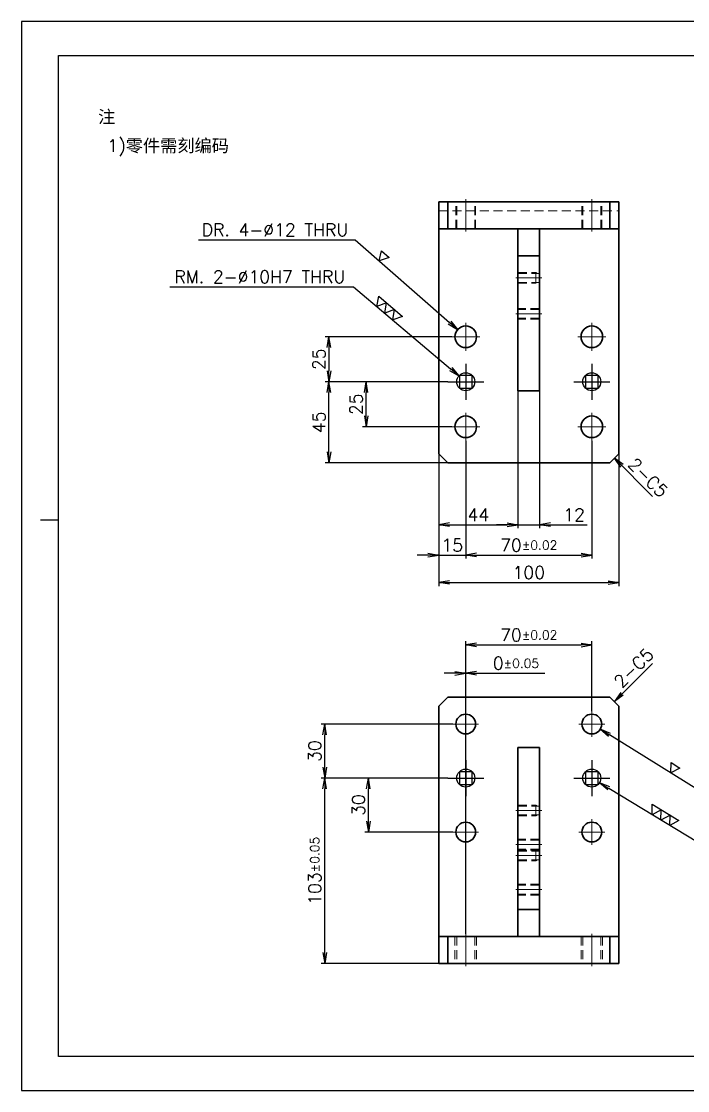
# Model space of a CAD drawing. Header units: millimetres. Extents: x 5606 to 13175, y -3239 to -2051.
# Drawn here: x 7623 to 7993, y -3239 to -2645 of the extents above; entities that cross this region are included whole.
import ezdxf

# ---------------------------------------------------------------- set-up
doc = ezdxf.new("R2010")
doc.units = ezdxf.units.MM
doc.linetypes.add('CENTER-HOKUTO', pattern=[23, 20, -1, 1, -1])
doc.linetypes.add('HIDDEN-HOKUTO', pattern=[3.8, 2.5, -1.3])
doc.layers.add('AM_7', color=2, linetype='CENTER-HOKUTO', lineweight=30)
doc.layers.add('AM_HID', color=1, linetype='HIDDEN-HOKUTO', lineweight=25)
doc.layers.add('title_frame', color=7, linetype='Continuous')
doc.layers.add('word_dim', color=253, linetype='Continuous')
doc.styles.get("Standard").update_dxf_attribs({"font": 'romans.shx', "bigfont": 'bigfont.shx'})
doc.dimstyles.new('RS1-2', dxfattribs={"dimscale": 2, "dimtxt": 3.5, "dimasz": 3, "dimexe": 1, "dimexo": 0, "dimgap": 1, "dimtad": 3, "dimdsep": 46, "dimtxsty": 'Standard', "dimblk1": 'OPEN', "dimblk2": 'OPEN', "dimsah": 1, "dimcen": 0, "dimclrd": 256, "dimclre": 256, "dimclrt": 3, "dimadec": 0, "dimazin": 0, "dimtfac": 1, "dimtmove": 0, "dimatfit": 3, "dimldrblk": 'OPEN', "dimfxl": 0, "dimtolj": 1, "dimtzin": 0, "dimarcsym": 0})

# ---------------------------------------------------------------- blocks, each defined once
blk = doc.blocks.new('_Open')
at = {"color": 0, "lineweight": -2}
for p, q in [((-1, 0.167), (0, 0)), ((-1, -0.167), (0, 0)), ((0, 0), (-1, 0))]:
    blk.add_line(p, q, dxfattribs=at)
blk = doc.blocks.new('*D21')
at = {"layer": 'DEFPOINTS', "color": 0, "ltscale": 2}
for p in [(7854.94, -2874.05), (7954.94, -2874.05), (7954.94, -2956.93)]:
    blk.add_point(p, dxfattribs=at)
at = {"layer": 'word_dim', "lineweight": -2, "ltscale": 2}
for p, q in [((7854.94, -2874.05), (7854.94, -2958.93)), ((7954.94, -2874.05), (7954.94, -2958.93)), ((7860.94, -2956.93), (7948.94, -2956.93))]:
    blk.add_line(p, q, dxfattribs=at)
at = {"layer": 'word_dim', "lineweight": -2, "ltscale": 2, "xscale": 6, "yscale": 6, "zscale": 6, "rotation": 180}
blk.add_blockref('_Open', (7854.94, -2956.93), dxfattribs=at)
at = {"layer": 'word_dim', "lineweight": -2, "ltscale": 2, "xscale": 6, "yscale": 6, "zscale": 6}
blk.add_blockref('_Open', (7954.94, -2956.93), dxfattribs=at)
at = {"layer": 'word_dim', "color": 3, "ltscale": 2, "insert": (7904.94, -2951.43), "char_height": 7, "attachment_point": 5}
blk.add_mtext('\\A1;100', dxfattribs=at)
blk = doc.blocks.new('*D39')
at = {"layer": 'DEFPOINTS', "color": 0, "linetype": 'Continuous', "ltscale": 2}
for p in [(7898.94, -2850.4), (7854.94, -2885.4), (7898.94, -2924.82)]:
    blk.add_point(p, dxfattribs=at)
at = {"layer": 'word_dim', "linetype": 'Continuous', "lineweight": -2, "ltscale": 2}
for p, q in [((7898.94, -2850.4), (7898.94, -2926.82)), ((7854.94, -2885.4), (7854.94, -2926.82)), ((7860.94, -2924.82), (7892.94, -2924.82))]:
    blk.add_line(p, q, dxfattribs=at)
at = {"layer": 'word_dim', "linetype": 'Continuous', "lineweight": -2, "ltscale": 2, "xscale": 6, "yscale": 6, "zscale": 6, "rotation": 180}
blk.add_blockref('_Open', (7854.94, -2924.82), dxfattribs=at)
at = {"layer": 'word_dim', "linetype": 'Continuous', "lineweight": -2, "ltscale": 2, "xscale": 6, "yscale": 6, "zscale": 6}
blk.add_blockref('_Open', (7898.94, -2924.82), dxfattribs=at)
at = {"layer": 'word_dim', "color": 3, "linetype": 'Continuous', "ltscale": 2, "insert": (7876.94, -2919.32), "char_height": 7, "attachment_point": 5}
blk.add_mtext('\\A1;44', dxfattribs=at)
blk = doc.blocks.new('*D40')
at = {"layer": 'DEFPOINTS', "color": 0, "linetype": 'Continuous', "ltscale": 2}
for p in [(7898.94, -2850.4), (7910.94, -2850.4), (7910.94, -2924.82)]:
    blk.add_point(p, dxfattribs=at)
at = {"layer": 'word_dim', "linetype": 'Continuous', "lineweight": -2, "ltscale": 2}
for p, q in [((7898.94, -2850.4), (7898.94, -2926.82)), ((7910.94, -2850.4), (7910.94, -2926.82)), ((7892.94, -2924.82), (7886.94, -2924.82)), ((7898.94, -2924.82), (7910.94, -2924.82)), ((7916.94, -2924.82), (7937.27, -2924.82))]:
    blk.add_line(p, q, dxfattribs=at)
at = {"layer": 'word_dim', "linetype": 'Continuous', "lineweight": -2, "ltscale": 2, "xscale": 6, "yscale": 6, "zscale": 6}
blk.add_blockref('_Open', (7898.94, -2924.82), dxfattribs=at)
at = {"layer": 'word_dim', "linetype": 'Continuous', "lineweight": -2, "ltscale": 2, "xscale": 6, "yscale": 6, "zscale": 6, "rotation": 180}
blk.add_blockref('_Open', (7910.94, -2924.82), dxfattribs=at)
at = {"layer": 'word_dim', "color": 3, "linetype": 'Continuous', "ltscale": 2, "insert": (7930.1, -2919.32), "char_height": 7, "attachment_point": 5}
blk.add_mtext('\\A1;12', dxfattribs=at)
blk = doc.blocks.new('MARK_10PIN')
at = {"color": 3, "linetype": 'Continuous'}
blk.add_lwpolyline([(-3.54, 3.54), (-3.54, -3.54), (3.54, -3.54), (3.54, 3.54)], close=True, dxfattribs=at)
blk.add_circle((0, 0), 5, dxfattribs=at)
blk = doc.blocks.new('MARK_CENTER')
at = {"color": 2, "linetype": 'CENTER-HOKUTO'}
for p, q in [((0, 10), (0, -10)), ((-10, 0), (10, 0))]:
    blk.add_line(p, q, dxfattribs=at)
blk = doc.blocks.new('*D42')
at = {"layer": 'DEFPOINTS', "color": 0, "linetype": 'Continuous', "ltscale": 2}
for p in [(7869.94, -2878.2), (7854.94, -2885.4), (7869.94, -2941.66)]:
    blk.add_point(p, dxfattribs=at)
at = {"layer": 'word_dim', "linetype": 'Continuous', "lineweight": -2, "ltscale": 2}
for p, q in [((7869.94, -2878.2), (7869.94, -2943.66)), ((7854.94, -2885.4), (7854.94, -2943.66)), ((7848.94, -2941.66), (7842.94, -2941.66)), ((7854.94, -2941.66), (7869.94, -2941.66)), ((7875.94, -2941.66), (7881.94, -2941.66))]:
    blk.add_line(p, q, dxfattribs=at)
at = {"layer": 'word_dim', "linetype": 'Continuous', "lineweight": -2, "ltscale": 2, "xscale": 6, "yscale": 6, "zscale": 6}
blk.add_blockref('_Open', (7854.94, -2941.66), dxfattribs=at)
at = {"layer": 'word_dim', "linetype": 'Continuous', "lineweight": -2, "ltscale": 2, "xscale": 6, "yscale": 6, "zscale": 6, "rotation": 180}
blk.add_blockref('_Open', (7869.94, -2941.66), dxfattribs=at)
at = {"layer": 'word_dim', "color": 3, "linetype": 'Continuous', "ltscale": 2, "insert": (7862.44, -2936.16), "char_height": 7, "attachment_point": 5}
blk.add_mtext('\\A1;15', dxfattribs=at)
blk = doc.blocks.new('*D43')
at = {"layer": 'DEFPOINTS', "color": 0, "linetype": 'Continuous', "ltscale": 2}
for p in [(7793.99, -2845.4), (7859.94, -2845.4), (7859.94, -2890.4)]:
    blk.add_point(p, dxfattribs=at)
at = {"layer": 'word_dim', "linetype": 'Continuous', "lineweight": -2, "ltscale": 2}
for p, q in [((7859.94, -2845.4), (7791.99, -2845.4)), ((7793.99, -2884.4), (7793.99, -2851.4)), ((7859.94, -2890.4), (7791.99, -2890.4))]:
    blk.add_line(p, q, dxfattribs=at)
at = {"layer": 'word_dim', "linetype": 'Continuous', "lineweight": -2, "ltscale": 2, "xscale": 6, "yscale": 6, "zscale": 6}
for p, rotation in [((7793.99, -2845.4), 90), ((7793.99, -2890.4), 270)]:
    blk.add_blockref('_Open', p, dxfattribs=dict(at, rotation=rotation))
at = {"layer": 'word_dim', "color": 3, "linetype": 'Continuous', "ltscale": 2, "insert": (7788.49, -2867.9), "char_height": 7, "attachment_point": 5, "rotation": 90}
blk.add_mtext('\\A1;45', dxfattribs=at)
blk = doc.blocks.new('*D44')
at = {"layer": 'DEFPOINTS', "color": 0, "linetype": 'Continuous', "ltscale": 2}
for p in [(7862.14, -2820.4), (7793.99, -2845.4), (7859.94, -2845.4)]:
    blk.add_point(p, dxfattribs=at)
at = {"layer": 'word_dim', "linetype": 'Continuous', "lineweight": -2, "ltscale": 2}
for p, q in [((7862.14, -2820.4), (7791.99, -2820.4)), ((7793.99, -2826.4), (7793.99, -2839.4)), ((7859.94, -2845.4), (7791.99, -2845.4))]:
    blk.add_line(p, q, dxfattribs=at)
at = {"layer": 'word_dim', "linetype": 'Continuous', "lineweight": -2, "ltscale": 2, "xscale": 6, "yscale": 6, "zscale": 6}
for p, rotation in [((7793.99, -2820.4), 90), ((7793.99, -2845.4), 270)]:
    blk.add_blockref('_Open', p, dxfattribs=dict(at, rotation=rotation))
at = {"layer": 'word_dim', "color": 3, "linetype": 'Continuous', "ltscale": 2, "insert": (7788.49, -2832.9), "char_height": 7, "attachment_point": 5, "rotation": 90}
blk.add_mtext('\\A1;25', dxfattribs=at)
blk = doc.blocks.new('*D45')
at = {"layer": 'DEFPOINTS', "color": 0, "linetype": 'Continuous', "ltscale": 2}
for p in [(7814.68, -2845.4), (7859.94, -2845.4), (7862.14, -2870.4)]:
    blk.add_point(p, dxfattribs=at)
at = {"layer": 'word_dim', "linetype": 'Continuous', "lineweight": -2, "ltscale": 2}
for p, q in [((7859.94, -2845.4), (7812.68, -2845.4)), ((7814.68, -2864.4), (7814.68, -2851.4)), ((7862.14, -2870.4), (7812.68, -2870.4))]:
    blk.add_line(p, q, dxfattribs=at)
at = {"layer": 'word_dim', "linetype": 'Continuous', "lineweight": -2, "ltscale": 2, "xscale": 6, "yscale": 6, "zscale": 6}
for p, rotation in [((7814.68, -2845.4), 90), ((7814.68, -2870.4), 270)]:
    blk.add_blockref('_Open', p, dxfattribs=dict(at, rotation=rotation))
at = {"layer": 'word_dim', "color": 3, "linetype": 'Continuous', "ltscale": 2, "insert": (7809.18, -2857.9), "char_height": 7, "attachment_point": 5, "rotation": 90}
blk.add_mtext('\\A1;25', dxfattribs=at)
blk = doc.blocks.new('*D46')
at = {"layer": 'DEFPOINTS', "color": 0, "linetype": 'Continuous', "ltscale": 2}
for p in [(7869.94, -2878.2), (7939.94, -2878.2), (7939.94, -2941.66)]:
    blk.add_point(p, dxfattribs=at)
at = {"layer": 'word_dim', "linetype": 'Continuous', "lineweight": -2, "ltscale": 2}
for p, q in [((7869.94, -2878.2), (7869.94, -2943.66)), ((7939.94, -2878.2), (7939.94, -2943.66)), ((7875.94, -2941.66), (7933.94, -2941.66))]:
    blk.add_line(p, q, dxfattribs=at)
at = {"layer": 'word_dim', "linetype": 'Continuous', "lineweight": -2, "ltscale": 2, "xscale": 6, "yscale": 6, "zscale": 6, "rotation": 180}
blk.add_blockref('_Open', (7869.94, -2941.66), dxfattribs=at)
at = {"layer": 'word_dim', "linetype": 'Continuous', "lineweight": -2, "ltscale": 2, "xscale": 6, "yscale": 6, "zscale": 6}
blk.add_blockref('_Open', (7939.94, -2941.66), dxfattribs=at)
at = {"layer": 'word_dim', "color": 3, "linetype": 'Continuous', "ltscale": 2, "insert": (7904.94, -2936.16), "char_height": 7, "attachment_point": 5}
blk.add_mtext('\\A1;70{\\H0.715x;%%p0.02}', dxfattribs=at)
blk = doc.blocks.new('*D48')
at = {"layer": 'DEFPOINTS', "color": 0, "linetype": 'Continuous', "ltscale": 2}
for p in [(7866.12, -2842.17), (7873.75, -2848.64)]:
    blk.add_point(p, dxfattribs=at)
at = {"layer": 'word_dim', "linetype": 'Continuous', "lineweight": -2, "ltscale": 2}
for p, q in [((7705.64, -2792.59), (7807.71, -2792.59)), ((7807.71, -2792.59), (7861.55, -2838.29))]:
    blk.add_line(p, q, dxfattribs=at)
at = {"layer": 'word_dim', "linetype": 'Continuous', "lineweight": -2, "ltscale": 2, "xscale": 6, "yscale": 6, "zscale": 6, "rotation": 319.679334554836}
blk.add_blockref('_Open', (7866.12, -2842.17), dxfattribs=at)
at = {"layer": 'word_dim', "color": 3, "linetype": 'Continuous', "ltscale": 2, "insert": (7755.67, -2787.09), "char_height": 7, "attachment_point": 5}
blk.add_mtext('\\A1;RM. 2-∅10H7 THRU', dxfattribs=at)
blk = doc.blocks.new('shiage3')
at = {"layer": 'word_dim', "color": 3, "linetype": 'Continuous'}
for p, q in [((-1.44, 2.5), (7.22, 2.5)), ((0, 0), (-1.44, 2.5)), ((1.44, 2.5), (0, 0)), ((2.89, 0), (1.44, 2.5)), ((4.33, 2.5), (2.89, 0)), ((5.77, 0), (4.33, 2.5)), ((7.22, 2.5), (5.77, 0))]:
    blk.add_line(p, q, dxfattribs=at)
blk = doc.blocks.new('*D49')
at = {"layer": 'DEFPOINTS', "color": 0, "linetype": 'Continuous', "ltscale": 2}
for p in [(7865.43, -2816.44), (7874.44, -2824.37)]:
    blk.add_point(p, dxfattribs=at)
at = {"layer": 'word_dim', "linetype": 'Continuous', "lineweight": -2, "ltscale": 2}
for p, q in [((7721.53, -2766.47), (7808.59, -2766.47)), ((7808.59, -2766.47), (7860.92, -2812.48))]:
    blk.add_line(p, q, dxfattribs=at)
at = {"layer": 'word_dim', "linetype": 'Continuous', "lineweight": -2, "ltscale": 2, "xscale": 6, "yscale": 6, "zscale": 6, "rotation": 318.6745090727337}
blk.add_blockref('_Open', (7865.43, -2816.44), dxfattribs=at)
at = {"layer": 'word_dim', "color": 3, "linetype": 'Continuous', "ltscale": 2, "insert": (7764.06, -2760.97), "char_height": 7, "attachment_point": 5}
blk.add_mtext('\\A1;DR. 4-∅12 THRU', dxfattribs=at)
blk = doc.blocks.new('shiage1')
at = {"layer": 'word_dim', "color": 3, "linetype": 'Continuous'}
for p, q in [((0, 0), (-1.44, 2.5)), ((-1.44, 2.5), (1.44, 2.5)), ((1.44, 2.5), (0, 0))]:
    blk.add_line(p, q, dxfattribs=at)
blk = doc.blocks.new('*D50')
at = {"layer": 'DEFPOINTS', "color": 0, "linetype": 'Continuous', "ltscale": 2}
for p in [(7869.94, -3007.3), (7869.94, -3028.4), (7869.94, -3152.05)]:
    blk.add_point(p, dxfattribs=at)
at = {"layer": 'word_dim', "linetype": 'Continuous', "lineweight": -2, "ltscale": 2}
for p, q in [((7869.94, -3152.05), (7869.94, -3005.3)), ((7869.94, -3028.4), (7869.94, -3005.3)), ((7863.94, -3007.3), (7857.94, -3007.3)), ((7875.94, -3007.3), (7913.77, -3007.3))]:
    blk.add_line(p, q, dxfattribs=at)
at = {"layer": 'word_dim', "linetype": 'Continuous', "lineweight": -2, "ltscale": 2, "xscale": 6, "yscale": 6, "zscale": 6}
blk.add_blockref('_Open', (7869.94, -3007.3), dxfattribs=at)
at = {"layer": 'word_dim', "linetype": 'Continuous', "lineweight": -2, "ltscale": 2, "xscale": 6, "yscale": 6, "zscale": 6, "rotation": 180}
blk.add_blockref('_Open', (7869.94, -3007.3), dxfattribs=at)
at = {"layer": 'word_dim', "color": 3, "linetype": 'Continuous', "ltscale": 2, "insert": (7897.85, -3001.8), "char_height": 7, "attachment_point": 5}
blk.add_mtext('\\A1;0{\\H0.715x;%%p0.05}', dxfattribs=at)
blk = doc.blocks.new('*D51')
at = {"layer": 'DEFPOINTS', "color": 0, "linetype": 'Continuous', "ltscale": 2}
for p in [(7791.64, -3065.55), (7859.94, -3065.55), (7854.94, -3168.55)]:
    blk.add_point(p, dxfattribs=at)
at = {"layer": 'word_dim', "linetype": 'Continuous', "lineweight": -2, "ltscale": 2}
for p, q in [((7859.94, -3065.55), (7789.64, -3065.55)), ((7791.64, -3162.55), (7791.64, -3071.55)), ((7854.94, -3168.55), (7789.64, -3168.55))]:
    blk.add_line(p, q, dxfattribs=at)
at = {"layer": 'word_dim', "linetype": 'Continuous', "lineweight": -2, "ltscale": 2, "xscale": 6, "yscale": 6, "zscale": 6}
for p, rotation in [((7791.64, -3065.55), 90), ((7791.64, -3168.55), 270)]:
    blk.add_blockref('_Open', p, dxfattribs=dict(at, rotation=rotation))
at = {"layer": 'word_dim', "color": 3, "linetype": 'Continuous', "ltscale": 2, "insert": (7786.14, -3117.05), "char_height": 7, "attachment_point": 5, "rotation": 90}
blk.add_mtext('\\A1;103{\\H0.715x;%%p0.05}', dxfattribs=at)
blk = doc.blocks.new('*D52')
at = {"layer": 'DEFPOINTS', "color": 0, "linetype": 'Continuous', "ltscale": 2}
for p in [(7815.91, -3065.55), (7859.94, -3065.55), (7862.79, -3095.55)]:
    blk.add_point(p, dxfattribs=at)
at = {"layer": 'word_dim', "linetype": 'Continuous', "lineweight": -2, "ltscale": 2}
for p, q in [((7859.94, -3065.55), (7813.91, -3065.55)), ((7815.91, -3089.55), (7815.91, -3071.55)), ((7862.79, -3095.55), (7813.91, -3095.55))]:
    blk.add_line(p, q, dxfattribs=at)
at = {"layer": 'word_dim', "linetype": 'Continuous', "lineweight": -2, "ltscale": 2, "xscale": 6, "yscale": 6, "zscale": 6}
for p, rotation in [((7815.91, -3065.55), 90), ((7815.91, -3095.55), 270)]:
    blk.add_blockref('_Open', p, dxfattribs=dict(at, rotation=rotation))
at = {"layer": 'word_dim', "color": 3, "linetype": 'Continuous', "ltscale": 2, "insert": (7810.41, -3080.55), "char_height": 7, "attachment_point": 5, "rotation": 90}
blk.add_mtext('\\A1;30', dxfattribs=at)
blk = doc.blocks.new('*D53')
at = {"layer": 'DEFPOINTS', "color": 0, "linetype": 'Continuous', "ltscale": 2}
for p in [(7791.64, -3035.55), (7862.79, -3035.55), (7859.94, -3065.55)]:
    blk.add_point(p, dxfattribs=at)
at = {"layer": 'word_dim', "linetype": 'Continuous', "lineweight": -2, "ltscale": 2}
for p, q in [((7862.79, -3035.55), (7789.64, -3035.55)), ((7791.64, -3059.55), (7791.64, -3041.55)), ((7859.94, -3065.55), (7789.64, -3065.55))]:
    blk.add_line(p, q, dxfattribs=at)
at = {"layer": 'word_dim', "linetype": 'Continuous', "lineweight": -2, "ltscale": 2, "xscale": 6, "yscale": 6, "zscale": 6}
for p, rotation in [((7791.64, -3035.55), 90), ((7791.64, -3065.55), 270)]:
    blk.add_blockref('_Open', p, dxfattribs=dict(at, rotation=rotation))
at = {"layer": 'word_dim', "color": 3, "linetype": 'Continuous', "ltscale": 2, "insert": (7786.14, -3050.55), "char_height": 7, "attachment_point": 5, "rotation": 90}
blk.add_mtext('\\A1;30', dxfattribs=at)
blk = doc.blocks.new('*D54')
at = {"layer": 'DEFPOINTS', "color": 0, "linetype": 'Continuous', "ltscale": 2}
for p in [(7939.94, -2991.59), (7869.94, -3028.4), (7939.94, -3028.4)]:
    blk.add_point(p, dxfattribs=at)
at = {"layer": 'word_dim', "linetype": 'Continuous', "lineweight": -2, "ltscale": 2}
for p, q in [((7869.94, -3028.4), (7869.94, -2989.59)), ((7875.94, -2991.59), (7933.94, -2991.59)), ((7939.94, -3028.4), (7939.94, -2989.59))]:
    blk.add_line(p, q, dxfattribs=at)
at = {"layer": 'word_dim', "linetype": 'Continuous', "lineweight": -2, "ltscale": 2, "xscale": 6, "yscale": 6, "zscale": 6, "rotation": 180}
blk.add_blockref('_Open', (7869.94, -2991.59), dxfattribs=at)
at = {"layer": 'word_dim', "linetype": 'Continuous', "lineweight": -2, "ltscale": 2, "xscale": 6, "yscale": 6, "zscale": 6}
blk.add_blockref('_Open', (7939.94, -2991.59), dxfattribs=at)
at = {"layer": 'word_dim', "color": 3, "linetype": 'Continuous', "ltscale": 2, "insert": (7904.94, -2986.09), "char_height": 7, "attachment_point": 5}
blk.add_mtext('\\A1;70{\\H0.715x;%%p0.02}', dxfattribs=at)
blk = doc.blocks.new('*D55')
at = {"layer": 'DEFPOINTS', "color": 0, "linetype": 'Continuous', "ltscale": 2}
for p in [(7935.67, -3062.95), (7944.21, -3068.15)]:
    blk.add_point(p, dxfattribs=at)
at = {"layer": 'word_dim', "linetype": 'Continuous', "lineweight": -2, "ltscale": 2}
for p, q in [((7999.08, -3101.58), (7949.33, -3071.27)), ((8101.15, -3101.58), (7999.08, -3101.58))]:
    blk.add_line(p, q, dxfattribs=at)
at = {"layer": 'word_dim', "linetype": 'Continuous', "lineweight": -2, "ltscale": 2, "xscale": 6, "yscale": 6, "zscale": 6, "rotation": 148.6521907877518}
blk.add_blockref('_Open', (7944.21, -3068.15), dxfattribs=at)
at = {"layer": 'word_dim', "color": 3, "linetype": 'Continuous', "ltscale": 2, "insert": (8051.11, -3096.08), "char_height": 7, "attachment_point": 5}
blk.add_mtext('\\A1;RM. 2-∅10H7 THRU', dxfattribs=at)
blk = doc.blocks.new('*D56')
at = {"layer": 'DEFPOINTS', "color": 0, "linetype": 'Continuous', "ltscale": 2}
for p in [(7935.26, -3032.65), (7944.61, -3038.45)]:
    blk.add_point(p, dxfattribs=at)
at = {"layer": 'word_dim', "linetype": 'Continuous', "lineweight": -2, "ltscale": 2}
for p, q in [((8006.01, -3076.55), (7949.71, -3041.61)), ((8093.08, -3076.55), (8006.01, -3076.55))]:
    blk.add_line(p, q, dxfattribs=at)
at = {"layer": 'word_dim', "linetype": 'Continuous', "lineweight": -2, "ltscale": 2, "xscale": 6, "yscale": 6, "zscale": 6, "rotation": 148.1800494989069}
blk.add_blockref('_Open', (7944.61, -3038.45), dxfattribs=at)
at = {"layer": 'word_dim', "color": 3, "linetype": 'Continuous', "ltscale": 2, "insert": (8050.55, -3071.05), "char_height": 7, "attachment_point": 5}
blk.add_mtext('\\A1;DR. 4-∅11 THRU', dxfattribs=at)

msp = doc.modelspace()

# ---------------------------------------------------------------- linework, layer by layer
at = {"color": 7, "lineweight": 35, "ltscale": 0.375}
for p, q in [((7854.936, -2745.404), (7854.936, -2760.404)), ((7859.936, -2745.404), (7859.936, -2760.404)), ((7949.936, -2760.404), (7949.936, -2745.404)), ((7954.936, -2760.404), (7954.936, -2745.404)), ((7898.936, -2775.404), (7898.936, -2760.404)), ((7910.936, -2760.404), (7910.936, -2775.404)), ((7898.936, -3153.551), (7898.936, -3138.551)), ((7910.936, -3153.551), (7910.936, -3138.551)), ((7854.936, -3153.551), (7854.936, -3168.551)), ((7859.936, -3168.551), (7859.936, -3153.551)), ((7949.936, -3153.551), (7949.936, -3168.551)), ((7954.936, -3168.551), (7954.936, -3153.551))]:
    msp.add_line(p, q, dxfattribs=at)
at = {"color": 7, "lineweight": 35, "ltscale": 0.125}
for p, q in [((7854.936, -2745.404), (7859.936, -2745.404)), ((7949.936, -2745.404), (7954.936, -2745.404)), ((7859.936, -2760.404), (7854.936, -2760.404)), ((7954.936, -2760.404), (7949.936, -2760.404)), ((7854.936, -3153.551), (7859.936, -3153.551)), ((7949.936, -3153.551), (7954.936, -3153.551)), ((7854.936, -3168.551), (7859.936, -3168.551)), ((7949.936, -3168.551), (7954.936, -3168.551))]:
    msp.add_line(p, q, dxfattribs=at)
at = {"color": 7, "lineweight": 35}
for p, q in [((7859.936, -2745.404), (7949.936, -2745.404)), ((7854.936, -2885.404), (7854.936, -2750.404)), ((7949.936, -2760.404), (7859.936, -2760.404)), ((7954.936, -2760.404), (7954.936, -2885.404)), ((7898.936, -2850.404), (7898.936, -2775.404)), ((7910.936, -2775.404), (7910.936, -2850.404)), ((7859.936, -2890.404), (7949.936, -2890.404)), ((7949.936, -3020.551), (7859.936, -3020.551)), ((7854.936, -3153.551), (7854.936, -3025.551)), ((7954.936, -3153.551), (7954.936, -3025.551)), ((7898.936, -3138.551), (7898.936, -3048.551)), ((7910.936, -3048.551), (7910.936, -3138.551)), ((7898.936, -3153.551), (7854.936, -3153.551)), ((7859.936, -3153.551), (7949.936, -3153.551)), ((7954.936, -3153.551), (7910.936, -3153.551)), ((7949.936, -3168.551), (7859.936, -3168.551))]:
    msp.add_line(p, q, dxfattribs=at)
at = {"color": 7, "lineweight": 35, "ltscale": 0.3}
for p, q in [((7898.936, -2775.404), (7910.936, -2775.404)), ((7898.936, -2850.404), (7910.936, -2850.404)), ((7898.936, -3048.551), (7910.936, -3048.551)), ((7898.936, -3138.551), (7910.936, -3138.551)), ((7910.936, -3153.551), (7898.936, -3153.551))]:
    msp.add_line(p, q, dxfattribs=at)
at = {"color": 7, "lineweight": 35, "ltscale": 0.176777}
for p, q in [((7854.936, -2885.404), (7859.936, -2890.404)), ((7949.936, -2890.404), (7954.936, -2885.404)), ((7859.936, -3020.551), (7854.936, -3025.551)), ((7954.936, -3025.551), (7949.936, -3020.551))]:
    msp.add_line(p, q, dxfattribs=at)
at = {"color": 7, "lineweight": 35}
for centre, radius in [((7869.936, -2820.404), 6), ((7939.936, -2820.404), 6), ((7869.936, -2870.404), 6), ((7939.936, -2870.404), 6), ((7869.936, -3035.551), 5.5), ((7939.936, -3035.551), 5.5), ((7869.936, -3095.551), 5.5), ((7939.936, -3095.551), 5.5)]:
    msp.add_circle(centre, radius, dxfattribs=at)
at = {"layer": 'AM_7', "color": 2, "lineweight": 13}
for p, q in [((7869.936, -2761.904), (7869.936, -2743.904)), ((7939.936, -2761.904), (7939.936, -2743.904)), ((7897.736, -2787.704), (7912.136, -2787.704)), ((7912.136, -2807.682), (7897.735, -2807.682)), ((7869.936, -2812.604), (7869.936, -2828.204)), ((7939.936, -2812.604), (7939.936, -2828.204)), ((7877.736, -2820.404), (7862.136, -2820.404)), ((7947.736, -2820.404), (7932.136, -2820.404)), ((7869.936, -2862.604), (7869.936, -2878.204)), ((7939.936, -2862.604), (7939.936, -2878.204)), ((7877.736, -2870.404), (7862.136, -2870.404)), ((7947.736, -2870.404), (7932.136, -2870.404)), ((7869.936, -3028.401), (7869.936, -3042.701)), ((7939.936, -3028.401), (7939.936, -3042.701)), ((7877.086, -3035.551), (7862.786, -3035.551)), ((7947.086, -3035.551), (7932.786, -3035.551)), ((7869.936, -3059.051), (7869.936, -3072.051)), ((7869.936, -3088.401), (7869.936, -3102.701)), ((7897.736, -3083.551), (7912.136, -3083.551)), ((7939.936, -3088.401), (7939.936, -3102.701)), ((7877.086, -3095.551), (7862.786, -3095.551)), ((7947.086, -3095.551), (7932.786, -3095.551)), ((7912.136, -3102.551), (7897.735, -3102.551)), ((7897.736, -3108.551), (7912.136, -3108.551)), ((7912.136, -3127.551), (7897.735, -3127.551)), ((7869.936, -3152.051), (7869.936, -3170.052)), ((7939.936, -3152.051), (7939.936, -3170.052))]:
    msp.add_line(p, q, dxfattribs=at)
at = {"layer": 'AM_HID', "color": 1, "lineweight": 13, "ltscale": 2}
for p, q in [((7864.436, -2760.404), (7864.436, -2745.404)), ((7864.436, -2760.404), (7864.436, -2745.404)), ((7864.936, -2760.404), (7864.936, -2745.404)), ((7874.936, -2760.404), (7874.936, -2745.404)), ((7875.436, -2760.404), (7875.436, -2745.404)), ((7875.436, -2760.404), (7875.436, -2745.404)), ((7934.436, -2760.404), (7934.436, -2745.404)), ((7934.436, -2760.404), (7934.436, -2745.404)), ((7934.936, -2760.404), (7934.936, -2745.404)), ((7944.936, -2760.404), (7944.936, -2745.404)), ((7945.436, -2760.404), (7945.436, -2745.404)), ((7945.436, -2760.404), (7945.436, -2745.404)), ((7854.936, -2750.404), (7954.936, -2750.404)), ((7954.936, -2750.404), (7954.936, -2760.404)), ((7898.936, -2760.404), (7910.936, -2760.404)), ((7898.936, -2784.704), (7908.936, -2784.704)), ((7898.936, -2784.704), (7908.936, -2784.704)), ((7898.936, -2785.246), (7910.936, -2785.246)), ((7898.936, -2785.246), (7910.936, -2785.246)), ((7909.874, -2785.246), (7908.936, -2784.704)), ((7908.936, -2790.337), (7908.936, -2784.704)), ((7909.874, -2785.246), (7908.936, -2784.704)), ((7908.936, -2790.704), (7908.936, -2785.071)), ((7898.936, -2790.163), (7910.936, -2790.163)), ((7898.936, -2790.163), (7910.936, -2790.163)), ((7898.936, -2790.704), (7908.936, -2790.704)), ((7898.936, -2790.704), (7908.936, -2790.704)), ((7909.874, -2790.163), (7908.936, -2790.704)), ((7909.874, -2790.163), (7908.936, -2790.704)), ((7910.936, -2804.682), (7898.936, -2804.682)), ((7910.936, -2804.682), (7898.936, -2804.682)), ((7910.936, -2805.224), (7898.936, -2805.224)), ((7910.936, -2805.224), (7898.936, -2805.224)), ((7910.936, -2810.141), (7898.936, -2810.141)), ((7910.936, -2810.141), (7898.936, -2810.141)), ((7910.936, -2810.682), (7898.936, -2810.682)), ((7910.936, -2810.682), (7898.936, -2810.682)), ((7898.936, -3080.551), (7908.936, -3080.551)), ((7898.936, -3081.093), (7910.936, -3081.093)), ((7908.936, -3084.989), (7908.936, -3080.551)), ((7909.874, -3081.093), (7908.936, -3080.551)), ((7908.936, -3086.551), (7908.936, -3082.113)), ((7898.936, -3086.01), (7910.936, -3086.01)), ((7898.936, -3086.551), (7908.936, -3086.551)), ((7909.874, -3086.01), (7908.936, -3086.551)), ((7910.936, -3099.551), (7898.936, -3099.551)), ((7910.936, -3100.093), (7898.936, -3100.093)), ((7910.936, -3105.01), (7898.936, -3105.01)), ((7898.936, -3105.551), (7908.936, -3105.551)), ((7910.936, -3105.551), (7898.936, -3105.551)), ((7898.936, -3106.093), (7910.936, -3106.093)), ((7908.936, -3109.989), (7908.936, -3105.551)), ((7909.874, -3106.093), (7908.936, -3105.551)), ((7898.936, -3111.01), (7910.936, -3111.01)), ((7898.936, -3111.551), (7908.936, -3111.551)), ((7908.936, -3111.551), (7908.936, -3107.113)), ((7909.874, -3111.01), (7908.936, -3111.551)), ((7910.936, -3124.551), (7898.936, -3124.551)), ((7910.936, -3125.093), (7898.936, -3125.093)), ((7910.936, -3130.01), (7898.936, -3130.01)), ((7910.936, -3130.551), (7898.936, -3130.551)), ((7863.936, -3153.551), (7863.936, -3168.551)), ((7863.936, -3153.551), (7863.936, -3168.551)), ((7864.936, -3153.551), (7864.936, -3168.551)), ((7874.936, -3153.551), (7874.936, -3168.551)), ((7875.936, -3153.551), (7875.936, -3168.551)), ((7875.936, -3153.551), (7875.936, -3168.551)), ((7910.936, -3153.551), (7898.936, -3153.551)), ((7933.936, -3153.551), (7933.936, -3168.551)), ((7933.936, -3153.551), (7933.936, -3168.551)), ((7934.936, -3153.551), (7934.936, -3168.551)), ((7944.936, -3153.551), (7944.936, -3168.551)), ((7945.936, -3153.551), (7945.936, -3168.551)), ((7945.936, -3153.551), (7945.936, -3168.551))]:
    msp.add_line(p, q, dxfattribs=at)
at = {"layer": 'title_frame'}
msp.add_line((7633.943, -2922.193), (7643.943, -2922.193), dxfattribs=at)
at = {"layer": 'title_frame', "color": 4}
msp.add_lwpolyline([(8463.293, -2645.193), (7623.293, -2645.193), (7623.293, -3239.193), (8463.293, -3239.193)], close=True, dxfattribs=at)
at = {"layer": 'title_frame'}
msp.add_lwpolyline([(7643.943, -2664.118), (8442.643, -2664.118), (8442.643, -3220.268), (7643.943, -3220.268)], close=True, dxfattribs=at)

# ---------------------------------------------------------------- block references
at = {"layer": 'word_dim', "color": 3, "linetype": 'Continuous', "ltscale": 2, "yscale": 2, "zscale": 2}
for name, p, xscale, rotation in [('shiage1', (7821.968, -2778.225), 2.000000000000001, 318.6745090727358), ('shiage3', (7820.611, -2803.543), 2, 319.6793345548373), ('shiage1', (7983.718, -3062.719), 2.000000000000001, 328.1800494989058), ('shiage3', (7973.374, -3085.92), 2, 328.652190787754)]:
    msp.add_blockref(name, p, dxfattribs=dict(at, xscale=xscale, rotation=rotation))
at = {"layer": 'word_dim', "color": 3, "linetype": 'CENTER-HOKUTO', "ltscale": 2}
for name, p in [('MARK_CENTER', (7869.936, -2845.404)), ('MARK_CENTER', (7939.936, -2845.404)), ('MARK_10PIN', (7869.936, -2845.404)), ('MARK_CENTER', (7869.936, -3065.551)), ('MARK_CENTER', (7939.936, -3065.551))]:
    msp.add_blockref(name, p, dxfattribs=at)
at = {"layer": 'word_dim', "color": 3, "linetype": 'Continuous', "ltscale": 2}
for p in [(7939.936, -2845.404), (7869.936, -3065.551), (7939.936, -3065.551)]:
    msp.add_blockref('MARK_10PIN', p, dxfattribs=at)

# ---------------------------------------------------------------- texts
at = {"ltscale": 2, "char_height": 7, "attachment_point": 1}
for s, insert, width in [('{\\fSimSun|b0|i0|c134|p2;\\C3;注}', (7665.877, -2694.706), 20.72938), ('{\\Fromans,bigfont|c134;\\C3;1)\\fSimSun|b0|i0|c134|p2;零件需刻编码}', (7671.007, -2710.722), 193.81227)]:
    msp.add_mtext(s, dxfattribs=dict(at, insert=insert, width=width))
at = {"layer": 'word_dim', "color": 3, "linetype": 'Continuous', "ltscale": 2}
for rotation, p in [(315, (7959.436, -2891.904)), (45, (7956.436, -3016.051))]:
    msp.add_text('2-C5', height=7, rotation=rotation, dxfattribs=at).set_placement(p)

# ---------------------------------------------------------------- dimensions: what is measured, and where the dimension line sits
at = {"layer": 'word_dim', "linetype": 'Continuous', "ltscale": 2}
for p1, p2, text, picture, middle in [((7874.442, -2824.366), (7865.43, -2816.442), 'DR. 4-<> THRU', '*D49', (7764.061, -2766.466)), ((7873.748, -2848.639), (7866.124, -2842.169), 'RM. 2-<>H7 THRU', '*D48', (7755.673, -2792.591)), ((7935.262, -3032.651), (7944.609, -3038.451), 'DR. 4-<> THRU', '*D56', (8050.547, -3076.553)), ((7935.666, -3062.95), (7944.206, -3068.152), 'RM. 2-<>H7 THRU', '*D55', (8051.114, -3101.579))]:
    dim = msp.add_diameter_dim_2p(p1=p1, p2=p2, text=text, dimstyle='RS1-2', override={"dimtoh": 1, "dimtofl": 0}, dxfattribs=at)
    dim.commit()
    dim.dimension.update_dxf_attribs({"geometry": picture, "text_midpoint": middle, "dimtype": 163})
for base, p1, p2, picture, middle in [((7793.988, -2845.404), (7862.136, -2820.404), (7859.936, -2845.404), '*D44', (7788.488, -2832.904)), ((7793.988, -2845.404), (7859.936, -2890.404), (7859.936, -2845.404), '*D43', (7788.488, -2867.904)), ((7814.678, -2845.404), (7862.136, -2870.404), (7859.936, -2845.404), '*D45', (7809.178, -2857.904)), ((7791.641, -3035.551), (7859.936, -3065.551), (7862.786, -3035.551), '*D53', (7786.141, -3050.551)), ((7815.911, -3065.551), (7862.786, -3095.551), (7859.936, -3065.551), '*D52', (7810.411, -3080.551))]:
    dim = msp.add_linear_dim(base=base, p1=p1, p2=p2, angle=90, dimstyle='RS1-2', dxfattribs=at)
    dim.commit()
    dim.dimension.update_dxf_attribs({"geometry": picture, "text_midpoint": middle})
for base, p1, p2, picture, middle in [((7898.936, -2924.825), (7854.936, -2885.404), (7898.936, -2850.404), '*D39', (7876.936, -2919.325)), ((7910.936, -2924.825), (7898.936, -2850.404), (7910.936, -2850.404), '*D40', (7930.102, -2919.325)), ((7869.936, -2941.66), (7854.936, -2885.404), (7869.936, -2878.204), '*D42', (7862.436, -2936.16))]:
    dim = msp.add_linear_dim(base=base, p1=p1, p2=p2, dimstyle='RS1-2', dxfattribs=at)
    dim.commit()
    dim.dimension.update_dxf_attribs({"geometry": picture, "text_midpoint": middle})
at = {"layer": 'word_dim', "ltscale": 2}
dim = msp.add_linear_dim(base=(7954.936, -2956.932), p1=(7854.936, -2874.048), p2=(7954.936, -2874.048), dimstyle='RS1-2', dxfattribs=at)
dim.commit()
dim.dimension.update_dxf_attribs({"geometry": '*D21', "text_midpoint": (7904.936, -2956.932), "dimtype": 160})
at = {"layer": 'word_dim', "linetype": 'Continuous', "ltscale": 2}
for base, p1, p2, picture, middle in [((7939.936, -2941.66), (7869.936, -2878.204), (7939.936, -2878.204), '*D46', (7904.936, -2936.16)), ((7939.936, -2991.586), (7869.936, -3028.401), (7939.936, -3028.401), '*D54', (7904.936, -2986.086))]:
    dim = msp.add_linear_dim(base=base, p1=p1, p2=p2, text='<>{\\H0.715x;%%p0.02}', dimstyle='RS1-2', dxfattribs=at)
    dim.commit()
    dim.dimension.update_dxf_attribs({"geometry": picture, "text_midpoint": middle})
dim = msp.add_linear_dim(base=(7869.935784335, -3007.302211726), p1=(7869.935784335, -3152.051142393), p2=(7869.935784335, -3028.401209532), text='<>{\\H0.715x;%%p0.05}', dimstyle='RS1-2', dxfattribs=at)
dim.commit()
dim.dimension.update_dxf_attribs({"geometry": '*D50', "text_midpoint": (7897.851617669, -3007.302211726), "dimtype": 160})
dim = msp.add_linear_dim(base=(7791.641, -3065.551), p1=(7854.936, -3168.551), p2=(7859.936, -3065.551), angle=90, text='<>{\\H0.715x;%%p0.05}', dimstyle='RS1-2', dxfattribs=at)
dim.commit()
dim.dimension.update_dxf_attribs({"geometry": '*D51', "text_midpoint": (7786.141, -3117.051)})

# ---------------------------------------------------------------- leaders
at = {"layer": 'word_dim', "linetype": 'Continuous'}
for points in [[(7952.436, -2887.904), (7973.649, -2909.117)], [(7952.436, -3023.051), (7973.649, -3001.838)]]:
    msp.add_leader(points, dimstyle='RS1-2', dxfattribs=at)

doc.saveas('drawing.dxf')
